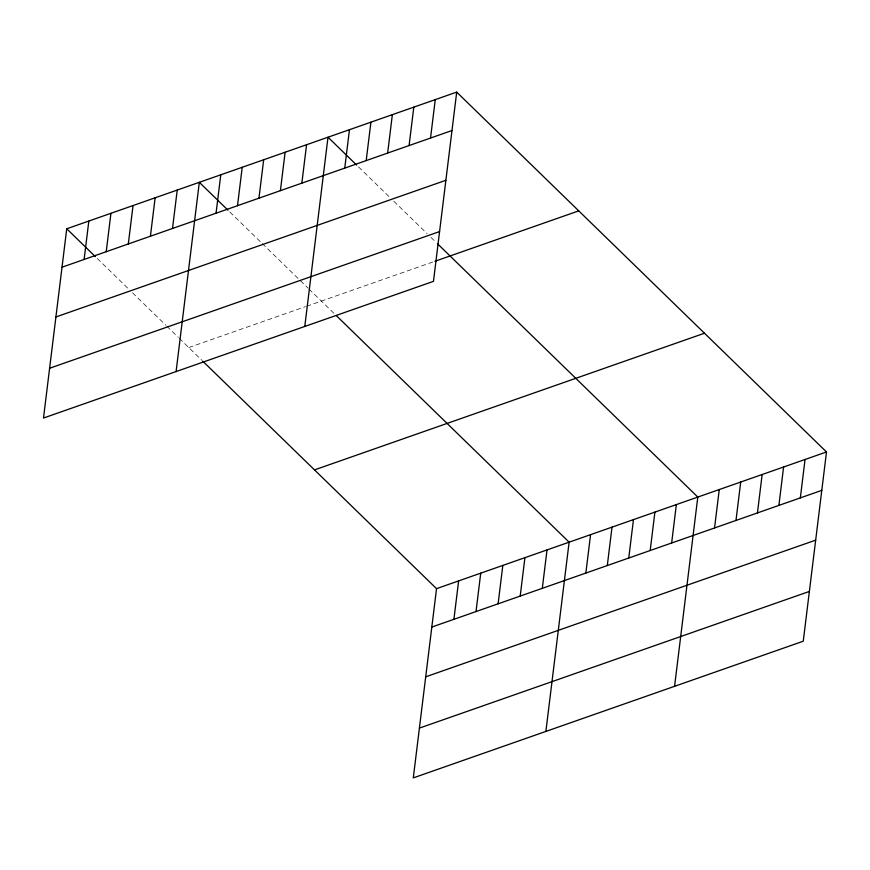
<?xml version="1.0" encoding="UTF-8"?>
<svg xmlns="http://www.w3.org/2000/svg" width="870" height="870" viewBox="0 0 870 870"><rect width="100%" height="100%" fill="white"/><g stroke="black" fill="none" stroke-linecap="round" stroke-linejoin="round"><path stroke-width="0.65" stroke-dasharray="4.35 3.26" d="M188.768 347.543L305.403 306.664M306.621 306.24L433.651 261.718M358.527 166.909L389.031 196.598M393.795 201.231L427.17 233.704M430.976 237.412L434.793 241.131M229.832 212.008L260.337 241.697M262.251 243.556L308.013 288.09M308.959 289.014L335.331 314.668M97.244 258.477L127.749 288.166M132.523 292.809L165.887 325.282M166.844 326.206L178.285 337.342M179.231 338.267L201.807 360.234"/><path stroke-width="1.3" d="M66.74 228.788L43.5 418.035L433.467 281.347L456.706 92.111L66.74 228.788L95.341 256.628M84.118 259.456L88.838 221.045M106.216 251.702L110.936 213.302M128.314 243.959L133.034 205.559M150.412 236.216L155.132 197.816M172.51 228.473L177.23 190.062M176.088 371.555L199.328 182.319L227.929 210.159M216.054 213.204L220.773 174.805M237.51 205.69L242.219 167.29M258.955 198.175L263.675 159.765M280.401 190.66L285.121 152.25M301.857 183.135L306.566 144.735M304.783 326.457L328.012 137.221L356.613 165.05M344.748 168.106L349.468 129.695M366.194 160.591L370.914 122.181M387.65 153.066L392.359 114.666M409.096 145.551L413.805 107.151M430.541 138.036L435.261 99.626M202.732 361.137L436.533 588.653L413.293 777.889L803.26 641.212L826.5 451.965L456.706 92.111M453.912 619.309L458.631 580.899M476.01 611.567L480.729 573.156M498.108 603.813L502.827 565.413M520.206 596.07L524.925 557.67M542.304 588.327L547.023 549.927M545.881 731.42L569.121 542.173L336.255 315.571M585.847 573.069L590.567 534.658M607.303 565.543L612.012 527.144M628.749 558.029L633.469 519.629M650.194 550.514L654.914 512.104M671.651 543L676.36 504.589M674.576 686.31L697.805 497.074L437.653 243.904M714.542 527.959L719.262 489.56M735.987 520.445L740.707 482.034M757.444 512.93L762.153 474.52M778.889 505.405L783.598 467.005M800.335 497.89L805.054 459.49M62.02 267.199L451.987 130.522M55.908 316.974L445.875 180.297M49.612 368.26L439.578 231.572M434.913 261.272L578.735 210.866M314.494 469.898L704.472 333.221M436.533 588.653L826.5 451.965M431.814 627.053L821.78 490.375M425.702 676.827L815.668 540.15M419.405 728.114L809.372 591.437"/></g></svg>
